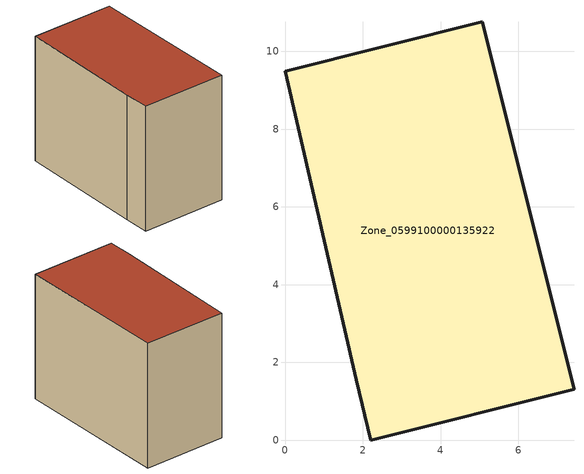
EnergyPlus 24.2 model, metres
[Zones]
Zone_0599100000135922
 floor ground (C_G): 2.21,0 1.83,1.55 0,9.49 5.07,10.76 7.43,1.31 z0
 wall outside (C_F): 1.83,1.55 2.21,0 7.43,1.31 5.07,10.76 0,9.49 1.83,1.55 z0:7.89
 roof outside (C_R): 7.43,1.31 5.07,10.76 0,9.49 1.83,1.55 2.21,0 z7.89
[BUILDING]
Pand.0599100000135922: North Axis=0; Terrain=City; Loads Convergence Tolerance Value=0.04; Temperature Convergence Tolerance Value=0.4; Solar Distribution=FullExterior; Maximum Number of Warmup Days=25; Minimum Number of Warmup Days=1
[Site:Location]
Rotterdam.The.Hague.AP_ZH_NLD Design_Conditions: Latitude=51.96; Longitude=4.45; Time Zone=1; Elevation=-4.5
[SITE:GROUNDTEMPERATURE:BUILDINGSURFACE]
18, 18, 18, 18, 18, 18, 18, 18, 18, 18, 18, 18
[MATERIAL] Thermal Absorptance=0.9; Solar Absorptance=0.7; Visible Absorptance=0.7
Name | Roughness | Thickness | Conductivity | Density | Specific Heat
G.TI.1975-1991 | MediumSmooth | 0.15 | 0.288461 | 540 | 1210
F.TI.1975-1991 | Rough | 0.3 | 0.230769 | 1920 | 840
R.TI.1975-1991 | MediumRough | 0.2 | 0.153846 | 1500 | 1000
[CONSTRUCTION]
C_G: G.TI.1975-1991
C_F: F.TI.1975-1991
C_R: R.TI.1975-1991
[ZONE]
Zone_0599100000135922: Type=1; Multiplier=1; Ceiling Height=Autocalculate; Volume=Autocalculate; Floor Area=autocalculate; Part of Total Floor Area=Yes
[ZONEINFILTRATION:DESIGNFLOWRATE]
Infil_Zone_0599100000135922: Zone or ZoneList or Space or SpaceList=Zone_0599100000135922; Schedule=AlwaysOn; Design Flow Rate Calculation Method=Flow/Area; Flow Rate per Floor Area=0.003; Constant Term Coefficient=1; Temperature Term Coefficient=0; Velocity Term Coefficient=0; Velocity Squared Term Coefficient=0
[HVACTEMPLATE:ZONE:IDEALLOADSAIRSYSTEM]
Zone_0599100000135922: Maximum Heating Supply Air Temperature=50; Minimum Cooling Supply Air Temperature=13; Maximum Heating Supply Air Humidity Ratio=0.0156; Minimum Cooling Supply Air Humidity Ratio=0.0077; Heating Limit=NoLimit; Cooling Limit=NoLimit; Dehumidification Control Type=ConstantSensibleHeatRatio; Cooling Sensible Heat Ratio=0.7; Dehumidification Setpoint=60; Humidification Control Type=None; Humidification Setpoint=30; Outdoor Air Method=None; Outdoor Air Flow Rate per Person=0.00944; Outdoor Air Flow Rate per Zone Floor Area=0; Outdoor Air Flow Rate per Zone=0; Demand Controlled Ventilation Type=None; Outdoor Air Economizer Type=NoEconomizer; Heat Recovery Type=None; Sensible Heat Recovery Effectiveness=0.7; Latent Heat Recovery Effectiveness=0.65
[ZONECONTROL:THERMOSTAT]
ThermostatControl_Zone_0599100000135922: Zone or ZoneList=Zone_0599100000135922; Control Type Schedule=DualSetpointControlType; Control 1=Thermostat_Zone_0599100000135922; Temperature Difference Between Cutout And Setpoint=0
[THERMOSTATSETPOINT:DUALSETPOINT]
Thermostat_Zone_0599100000135922: Heating Setpoint Temperature Schedule=HeatingSetpoint_Zone_0599100000135922; Cooling Setpoint Temperature Schedule=CoolingSetpoint_Zone_0599100000135922
[SCHEDULE:COMPACT]
HeatingSetpoint_Zone_0599100000135922: Through: 12/31, For: AllDays, Until: 24:00, 21
CoolingSetpoint_Zone_0599100000135922: Through: 12/31, For: AllDays, Until: 24:00, 24
DualSetpointControlType: Through: 12/31, For: AllDays, Until: 24:00, 4
AlwaysOn: Through: 12/31, For: AllDays, Until: 24:00, 1
